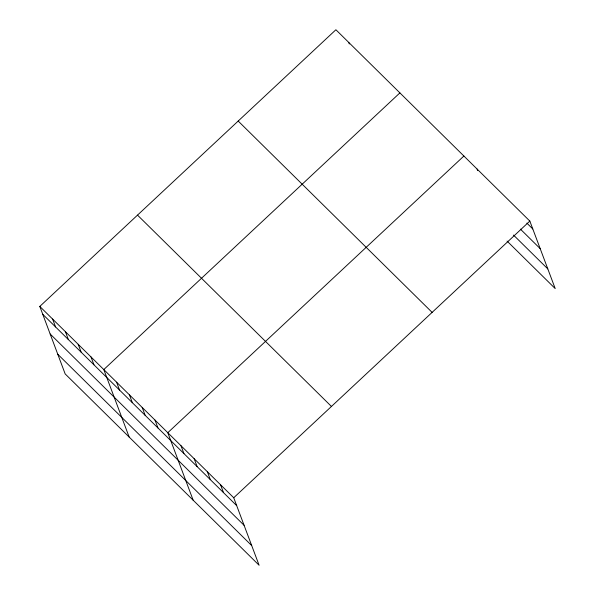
<?xml version="1.0" encoding="UTF-8"?>
<svg xmlns="http://www.w3.org/2000/svg" width="595" height="595" viewBox="0 0 595 595"><rect width="100%" height="100%" fill="white"/><g stroke="black" fill="none" stroke-linecap="round" stroke-linejoin="round"><path stroke-width="0.89" d="M39.798 306.425L233.731 497.755L259.1 565.25L65.167 373.92L39.798 306.425L335.9 29.75L529.833 221.08L555.202 288.575L507.066 241.087M399.899 92.887L103.798 369.562L129.167 437.057M463.892 156.031L167.79 432.699L193.159 500.194M233.731 497.755L529.833 221.08M526.865 223.118L532.8 228.971M520.409 229.127L540.193 248.643M513.522 235.077L547.809 268.91M238.186 121.053L432.119 312.382M137.512 215.122L331.445 406.452M42.766 314.316L236.691 505.646M50.158 333.981L244.091 525.311M57.775 354.248L251.707 545.578M477.086 169.04L477.673 170.616M348.7 42.379L349.295 43.956M220.544 484.739L223.504 492.63M207.35 471.731L210.318 479.622M194.163 458.723L197.131 466.614M180.977 445.707L183.944 453.598M154.99 420.07L157.958 427.961M142.19 407.441L145.158 415.332M129.39 394.82L132.358 402.711M116.598 382.191L119.558 390.082M90.998 356.933L93.958 364.824M78.198 344.304L81.165 352.195M65.398 331.675L68.365 339.567M52.598 319.046L55.566 326.938"/></g></svg>
